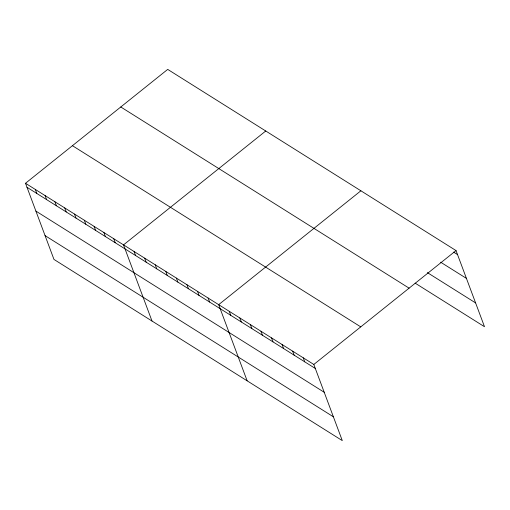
<?xml version="1.0" encoding="UTF-8"?>
<svg xmlns="http://www.w3.org/2000/svg" width="510" height="510" viewBox="0 0 510 510"><rect width="100%" height="100%" fill="white"/><g stroke="black" fill="none" stroke-linecap="round" stroke-linejoin="round"><path stroke-width="0.76" d="M25.5 183.275L313.816 364.459L342.286 440.608L53.971 259.424L25.5 183.275L167.713 69.392L456.029 250.576L484.5 326.725L415.127 283.126M265.742 131L123.528 244.876L151.999 321.026M360.889 190.785L218.669 304.668L247.14 380.817M313.816 364.459L456.029 250.576M453.568 252.099L457.527 254.592M440.659 262.204L466.433 278.396M427.367 272.608L475.6 302.921M120.781 106.979L409.096 288.156M72.433 145.694L360.748 326.878M26.998 187.291L315.314 368.475M35.898 211.095L324.213 392.273M45.071 235.62L333.387 416.804M303.246 357.816L304.744 361.826M292.67 351.173L294.174 355.183M282.1 344.531L283.598 348.54M271.53 337.888L273.028 341.898M260.961 331.245L262.459 335.255M250.384 324.596L251.889 328.612M239.815 317.953L241.313 321.969M229.245 311.31L230.743 315.327M208.099 298.025L209.597 302.041M197.529 291.382L199.027 295.392M186.96 284.739L188.458 288.749M176.383 278.097L177.888 282.106M165.814 271.454L167.312 275.464M155.244 264.811L156.742 268.821M144.668 258.168L146.172 262.178M134.098 251.519L135.596 255.535M113.724 238.718L115.222 242.734M103.919 232.56L105.423 236.57M94.12 226.395L95.619 230.412M84.316 220.237L85.814 224.253M74.511 214.079L76.015 218.089M64.713 207.921L66.211 211.93M54.908 201.756L56.406 205.772M45.103 195.598L46.608 199.608M35.305 189.44L36.803 193.449"/></g></svg>
